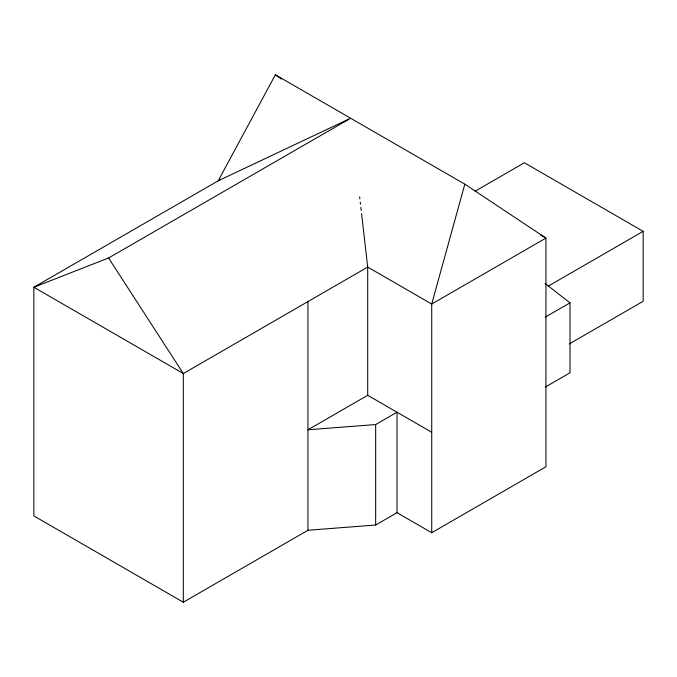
<?xml version="1.0" encoding="UTF-8"?>
<svg xmlns="http://www.w3.org/2000/svg" width="677" height="677" viewBox="0 0 677 677"><rect width="100%" height="100%" fill="white"/><g stroke="black" fill="none" stroke-linecap="round" stroke-linejoin="round"><path stroke-width="1.02" d="M348.672 119.169L218.239 180.793L275.361 74.783L464.811 184.161L431.723 304.041L431.723 532.714L397.027 512.684L375.667 525.013L307.959 530.26L183.315 602.217L33.85 515.925L33.85 287.251L220.067 179.735M464.811 184.161L545.95 238.084L431.723 304.041L367.704 267.085L183.315 373.543L33.85 287.251L108.582 257.988L349.662 118.797M475.136 191.193L524.379 162.759L643.15 231.331L643.15 301.29L569.289 343.941M548.311 286.092L643.15 231.331M431.723 432.248L367.704 395.292L307.959 429.785L375.667 424.538L397.027 412.217L397.027 512.684M545.29 317.107L570.017 302.831L545.027 283.435M545.29 387.066L570.017 372.79L570.017 302.831M431.723 532.714L545.95 466.766L545.95 238.084L540.483 234.927M275.361 74.783L281.42 79.031M108.582 257.988L183.315 373.543L183.315 602.217M359.622 196.863L359.868 198.962M360.232 202.11L360.469 204.2M360.833 207.348L361.196 210.488M361.56 213.636L367.704 267.085L367.704 395.292M375.667 424.538L375.667 525.013M307.959 301.578L307.959 530.26"/></g></svg>
